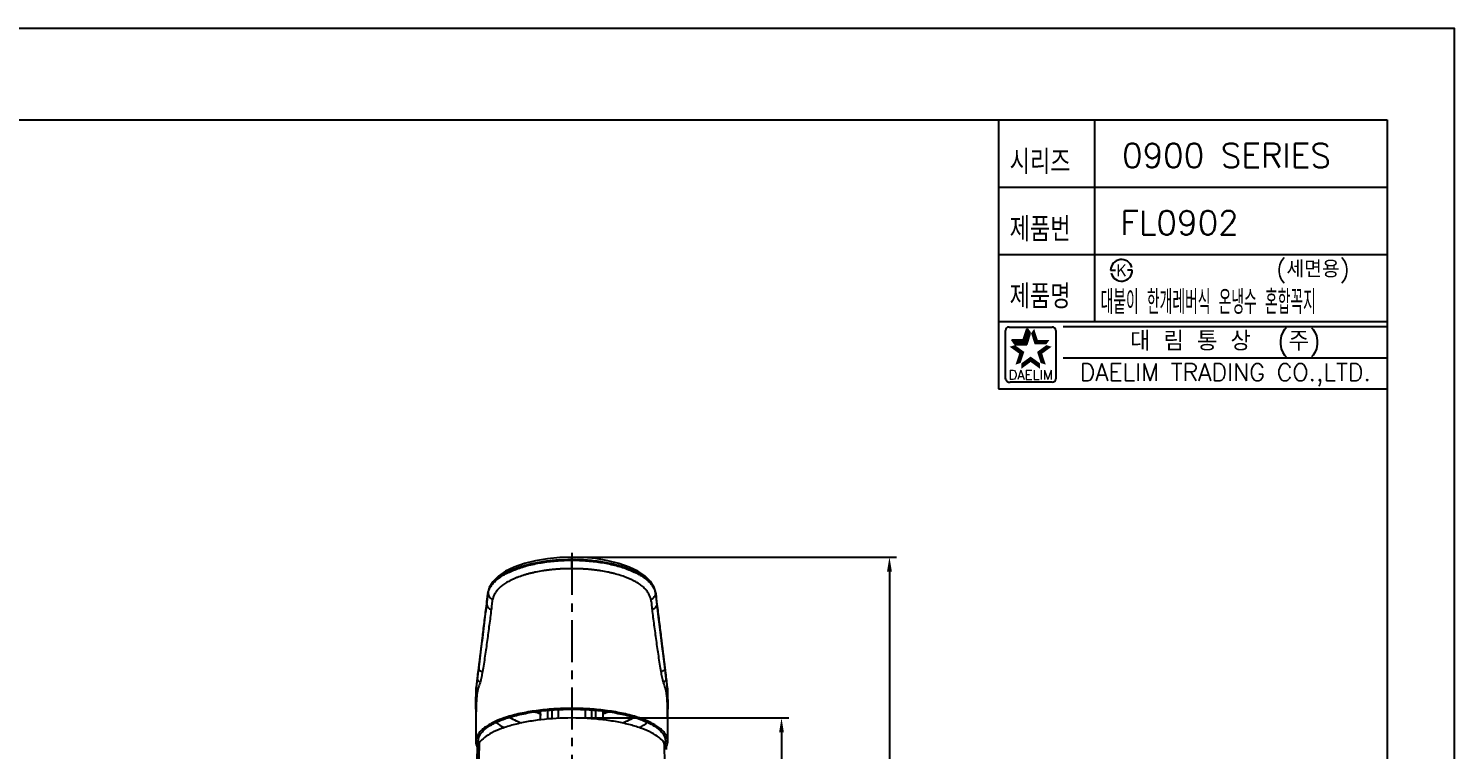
# Model space of a CAD drawing. Extents: x 33214 to 33808, y -33437 to -33017.
# Drawn here: x 33510.5 to 33807.5, y -33167.1 to -33017 of the extents above; entities that cross this region are included whole.
import ezdxf
from ezdxf.enums import TextEntityAlignment as Align

# ---------------------------------------------------------------- set-up
doc = ezdxf.new("R2010")
doc.units = 0
doc.header["$LTSCALE"] = 7
doc.header["$MEASUREMENT"] = 0
doc.linetypes.add('CENTER', pattern=[2, 1.25, -0.25, 0.25, -0.25])
doc.layers.get('0').update_dxf_attribs({"color": 2, "linetype": 'CONTINUOUS'})
for name, color, linetype in [('02___PRT_ALL_AXES', 7, 'CONTINUOUS'), ('08_ALL_FEATURES', 7, 'CONTINUOUS'), ('CL', 1, 'CENTER'), ('D', 2, 'CONTINUOUS'), ('TXT', 4, 'CONTINUOUS')]:
    doc.layers.add(name, color=color, linetype=linetype)
doc.styles.add('GHS', font='romans', dxfattribs={"bigfont": 'ghs'})
doc.styles.add('ROMANS', font='ROMANS.shx', dxfattribs={"height": 3.5})

msp = doc.modelspace()

# ---------------------------------------------------------------- linework, layer by layer
at = {"color": 7}
for p, q in [((33712.53, -33036.02), (33712.53, -33092.02)), ((33732.53, -33036.02), (33732.53, -33078.02)), ((33712.53, -33050.02), (33793.53, -33050.02)), ((33712.53, -33064.02), (33793.53, -33064.02)), ((33712.53, -33078.02), (33793.53, -33078.02)), ((33712.53, -33092.02), (33793.53, -33092.02))]:
    msp.add_line(p, q, dxfattribs=at)
at = {"color": 2, "linetype": 'Continuous'}
for p, q in [((33714.75, -33079.14), (33723.75, -33079.14)), ((33726.03, -33079.02), (33793.53, -33079.02)), ((33714, -33089.89), (33714, -33079.89)), ((33724.5, -33079.89), (33724.5, -33089.89)), ((33726.03, -33085.52), (33793.53, -33085.52)), ((33723.75, -33090.64), (33715, -33090.64))]:
    msp.add_line(p, q, dxfattribs=at)
at = {"color": 2}
for p, q in [((33717.76, -33081.84), (33718.51, -33079.53)), ((33719.18, -33080.45), (33718.51, -33079.53)), ((33716.01, -33082.76), (33715.34, -33081.84)), ((33715.34, -33081.84), (33717.76, -33081.84)), ((33716.01, -33082.76), (33718.43, -33082.76)), ((33718.43, -33082.76), (33719.18, -33080.45))]:
    msp.add_line(p, q, dxfattribs=at)
at = {"linetype": 'Continuous'}
msp.add_lwpolyline([(33213.53, -33437.02), (33807.53, -33437.02), (33807.53, -33017.02), (33213.53, -33017.02)], close=True, dxfattribs=at)
at = {"color": 2, "linetype": 'Continuous'}
for centre, radius, start, end in [((33714.75, -33079.89), 0.75, 90, 180), ((33723.75, -33079.89), 0.75, 0, 90), ((33714.88, -33089.76), 0.884, 188.1301, 278.1301), ((33723.75, -33089.89), 0.75, 270, 0)]:
    msp.add_arc(centre, radius, start, end, dxfattribs=at)
at = {"color": 2}
for points in [[(33717.76, -33081.84), (33718.43, -33082.76), (33718.51, -33079.53), (33719.18, -33080.45)], [(33719.99, -33079.53), (33719.33, -33080.45), (33720.74, -33081.84), (33720.08, -33082.76)], [(33715.34, -33081.84), (33716.01, -33082.76), (33717.76, -33081.84), (33718.43, -33082.76)], [(33720.74, -33081.84), (33720.08, -33082.76), (33723.17, -33081.84), (33722.5, -33082.76)], [(33716.85, -33084.67), (33717.92, -33084.32), (33714.88, -33083.25), (33715.96, -33082.9)], [(33716.1, -33086.98), (33717.17, -33086.63), (33716.85, -33084.67), (33717.92, -33084.32)], [(33719.25, -33086.42), (33719.25, -33085.29), (33717.29, -33087.85), (33717.29, -33086.71)], [(33721.22, -33087.85), (33721.22, -33086.71), (33719.25, -33086.42), (33719.25, -33085.29)], [(33723.62, -33083.25), (33722.55, -33082.9), (33721.66, -33084.67), (33720.59, -33084.32)], [(33721.66, -33084.67), (33720.59, -33084.32), (33722.41, -33086.98), (33721.33, -33086.63)]]:
    msp.add_solid(points, dxfattribs=at)
at = {"layer": '02___PRT_ALL_AXES', "color": 7, "linetype": 'Continuous'}
for points, knots in [([(33604.22, -33164.9), (33604.26, -33164.69), (33604.42, -33164.25), (33604.81, -33163.63), (33605.36, -33163.03), (33606.08, -33162.45), (33606.95, -33161.9), (33607.96, -33161.38), (33609.11, -33160.9), (33610.87, -33160.28), (33613.35, -33159.64), (33616.59, -33159.09), (33620.07, -33158.75), (33622.46, -33158.68), (33623.68, -33158.68)], [0, 0, 0, 0, 0.030747, 0.064488, 0.102385, 0.145144, 0.193113, 0.24638, 0.304852, 0.368292, 0.508603, 0.663749, 0.82922, 1, 1, 1, 1]), ([(33623.68, -33158.68), (33624.89, -33158.68), (33627.29, -33158.75), (33630.77, -33159.09), (33634.01, -33159.64), (33636.49, -33160.28), (33638.25, -33160.9), (33639.4, -33161.38), (33640.41, -33161.9), (33641.28, -33162.45), (33641.99, -33163.03), (33642.55, -33163.63), (33642.94, -33164.25), (33643.09, -33164.69), (33643.14, -33164.9)], [0, 0, 0, 0, 0.17078, 0.336251, 0.491397, 0.631708, 0.695148, 0.75362, 0.806887, 0.854856, 0.897615, 0.935512, 0.969253, 1, 1, 1, 1]), ([(33604.25, -33165.91), (33604.21, -33165.76), (33604.16, -33165.42), (33604.19, -33165.08), (33604.22, -33164.9)], [0.93531141, 0.93531141, 0.93531141, 0.93531141, 0.96551017, 1, 1, 1, 1]), ([(33643.14, -33164.9), (33643.17, -33165.08), (33643.2, -33165.42), (33643.15, -33165.76), (33643.11, -33165.91)], [0, 0, 0, 0, 0.03448983, 0.0647043, 0.0647043, 0.0647043, 0.0647043])]:
    msp.add_open_spline(points, degree=3, knots=knots, dxfattribs=at)
at = {"layer": '08_ALL_FEATURES', "color": 7, "linetype": 'Continuous'}
for p, q in [((33623.68, -33129.44), (33623.68, -33127.03)), ((33606.21, -33134.47), (33605.31, -33141.65)), ((33606.2, -33134.54), (33606.21, -33134.47)), ((33606.2, -33134.54), (33606.2, -33134.73)), ((33606.21, -33134.47), (33606.21, -33134.47)), ((33606.21, -33134.73), (33606.23, -33134.58)), ((33641.13, -33134.58), (33641.15, -33134.73)), ((33642.04, -33141.64), (33641.15, -33134.47)), ((33641.16, -33134.54), (33641.15, -33134.47)), ((33641.16, -33134.54), (33641.16, -33134.73)), ((33605.31, -33141.65), (33603.75, -33154.19)), ((33643.61, -33154.19), (33642.04, -33141.64)), ((33603.68, -33155.08), (33603.68, -33159.11)), ((33603.75, -33154.19), (33603.74, -33154.28)), ((33603.74, -33154.28), (33603.75, -33154.2)), ((33603.74, -33154.28), (33603.74, -33155.74)), ((33603.75, -33154.2), (33603.75, -33154.19)), ((33643.61, -33154.28), (33643.6, -33154.19)), ((33643.6, -33154.19), (33643.6, -33154.19)), ((33643.67, -33154.73), (33643.61, -33154.19)), ((33643.61, -33154.28), (33643.61, -33154.19)), ((33643.61, -33154.28), (33643.61, -33155.74)), ((33643.68, -33155.08), (33643.67, -33154.73)), ((33643.67, -33165), (33643.68, -33155.08)), ((33603.68, -33159.11), (33603.68, -33165)), ((33617.18, -33160.88), (33617.18, -33158.87)), ((33617.18, -33160.88), (33617.18, -33159.07)), ((33618.69, -33160.73), (33618.69, -33158.92)), ((33619.52, -33158.85), (33619.52, -33160.66)), ((33620.84, -33158.75), (33620.84, -33160.58)), ((33626.52, -33160.58), (33626.52, -33158.75)), ((33627.84, -33160.66), (33627.84, -33158.85)), ((33628.67, -33160.73), (33628.67, -33158.92)), ((33630.18, -33160.88), (33630.18, -33158.87)), ((33630.18, -33160.88), (33630.18, -33159.07)), ((33603.68, -33162.96), (33603.68, -33162.96)), ((33603.71, -33162.67), (33603.71, -33162.96)), ((33603.95, -33167.05), (33603.79, -33172.42))]:
    msp.add_line(p, q, dxfattribs=at)
for points in [[(33623.68, -33127.03), (33621.19, -33127.1), (33618.61, -33127.36), (33616.12, -33127.77), (33613.81, -33128.36), (33611.71, -33129.1), (33609.88, -33129.98), (33608.38, -33131), (33607.24, -33132.14), (33606.5, -33133.36), (33606.21, -33134.47)], [(33641.15, -33134.47), (33640.84, -33133.33), (33640.09, -33132.11), (33638.95, -33130.98), (33637.44, -33129.97), (33635.61, -33129.09), (33633.51, -33128.35), (33631.2, -33127.77), (33628.72, -33127.35), (33626.14, -33127.1), (33623.68, -33127.03)], [(33603.75, -33154.2), (33603.7, -33154.63), (33603.68, -33155.08)], [(33616.92, -33159.24), (33616.9, -33159.22), (33616.94, -33159.26), (33617.05, -33159.43), (33617.15, -33159.71), (33617.18, -33159.98)], [(33630.18, -33159.98), (33630.21, -33159.71), (33630.31, -33159.43), (33630.42, -33159.26), (33630.46, -33159.22)]]:
    msp.add_lwpolyline(points, dxfattribs=at)
for centre, radius, start, end in [((33609.22, -33134.89), 3.04, 172.2559, 173.49), ((33609.2, -33135.02), 3, 169.8141, 171.5157), ((33638.16, -33135.02), 3, 8.4845, 10.2485), ((33638.01, -33134.92), 3.17, 6.8687, 8.1279), ((33635.78, -33157.38), 32.08, 176.848, 177.0706), ((33671.12, -33159.04), 67.46, 175.868, 177.0866), ((33576.82, -33159.01), 66.88, 2.9077, 4.1369), ((33611.31, -33157.39), 32.35, 2.9264, 3.1471), ((33605.61, -33162.96), 1.93, 171.1446, 179.877), ((34301.53, -33163.6), 697.83, 179.94719, 180.11508), ((33641.67, -33165.41), 2.01, 347.3839, 352.0447)]:
    msp.add_arc(centre, radius, start, end, dxfattribs=at)
for points, knots in [([(33623.68, -33127.55), (33622.58, -33127.55), (33620.41, -33127.64), (33617.26, -33128.02), (33614.34, -33128.63), (33612.11, -33129.35), (33610.53, -33130.03), (33609.5, -33130.57), (33608.6, -33131.15), (33607.83, -33131.77), (33607.19, -33132.41), (33606.7, -33133.08), (33606.36, -33133.76), (33606.24, -33134.24), (33606.21, -33134.48)], [0, 0, 0, 0, 0.165643, 0.326427, 0.477665, 0.615451, 0.678367, 0.736859, 0.790743, 0.840093, 0.885145, 0.926315, 0.964269, 1, 1, 1, 1]), ([(33606.25, -33134.49), (33606.29, -33134.26), (33606.43, -33133.78), (33606.8, -33133.1), (33607.31, -33132.44), (33607.96, -33131.81), (33608.74, -33131.21), (33609.66, -33130.64), (33610.69, -33130.11), (33612.26, -33129.44), (33614.47, -33128.74), (33617.36, -33128.13), (33620.46, -33127.76), (33622.6, -33127.68), (33623.68, -33127.68)], [0, 0, 0, 0, 0.036056, 0.074567, 0.116384, 0.162083, 0.212032, 0.266396, 0.325139, 0.388097, 0.525567, 0.676092, 0.835716, 1, 1, 1, 1]), ([(33623.68, -33129.44), (33623.62, -33129.44), (33623.49, -33129.44), (33623.23, -33129.44), (33622.77, -33129.45), (33622.13, -33129.46), (33621.48, -33129.49), (33620.97, -33129.52), (33620.59, -33129.55), (33620.27, -33129.57), (33620.01, -33129.59), (33619.76, -33129.61), (33619.45, -33129.65), (33619.07, -33129.69), (33618.7, -33129.73), (33618.21, -33129.8), (33617.37, -33129.92), (33616.43, -33130.1), (33615.5, -33130.3), (33614.84, -33130.46), (33614.19, -33130.64), (33613.37, -33130.89), (33612.58, -33131.16), (33611.83, -33131.47), (33611.14, -33131.77), (33610.34, -33132.18), (33609.61, -33132.63), (33609.09, -33133.02), (33608.74, -33133.31), (33608.43, -33133.6), (33608.07, -33134), (33607.7, -33134.52), (33607.38, -33135.17), (33607.24, -33135.62), (33607.18, -33135.84)], [0, 0, 0, 0, 0.010398, 0.020794, 0.041573, 0.083048, 0.124353, 0.144923, 0.165418, 0.18585, 0.196047, 0.206202, 0.226411, 0.246552, 0.266578, 0.286468, 0.325866, 0.402753, 0.440168, 0.476771, 0.512561, 0.547442, 0.614361, 0.646286, 0.67719, 0.735646, 0.789618, 0.814845, 0.838955, 0.861948, 0.883856, 0.924916, 0.963291, 1, 1, 1, 1]), ([(33641.15, -33134.47), (33641.11, -33134.24), (33640.99, -33133.76), (33640.65, -33133.07), (33640.16, -33132.41), (33639.53, -33131.76), (33638.76, -33131.15), (33637.85, -33130.57), (33636.82, -33130.03), (33635.24, -33129.35), (33633.01, -33128.63), (33630.09, -33128.01), (33626.94, -33127.64), (33624.78, -33127.55), (33623.68, -33127.55)], [0, 0, 0, 0, 0.035743, 0.073681, 0.114832, 0.1599, 0.209289, 0.263212, 0.32172, 0.384631, 0.522372, 0.673594, 0.834389, 1, 1, 1, 1]), ([(33623.68, -33127.68), (33624.76, -33127.67), (33626.89, -33127.76), (33630, -33128.13), (33632.89, -33128.73), (33635.1, -33129.44), (33636.67, -33130.11), (33637.7, -33130.64), (33638.61, -33131.21), (33639.4, -33131.81), (33640.05, -33132.44), (33640.56, -33133.1), (33640.92, -33133.78), (33641.07, -33134.25), (33641.11, -33134.49)], [0, 0, 0, 0, 0.164251, 0.323841, 0.474428, 0.611914, 0.674834, 0.733554, 0.787932, 0.837894, 0.883599, 0.925423, 0.963941, 1, 1, 1, 1]), ([(33640.17, -33135.84), (33640.12, -33135.62), (33639.98, -33135.17), (33639.66, -33134.52), (33639.29, -33134), (33638.93, -33133.6), (33638.61, -33133.31), (33638.27, -33133.02), (33637.75, -33132.63), (33636.69, -33131.97), (33635.31, -33131.34), (33633.78, -33130.81), (33632.73, -33130.51), (33631.86, -33130.3), (33630.93, -33130.1), (33629.99, -33129.93), (33629.15, -33129.8), (33628.66, -33129.74), (33628.29, -33129.69), (33627.98, -33129.66), (33627.73, -33129.63), (33627.54, -33129.61), (33627.35, -33129.59), (33627.16, -33129.58), (33626.97, -33129.56), (33626.78, -33129.54), (33626.59, -33129.52), (33626.39, -33129.52), (33626.2, -33129.51), (33626.01, -33129.5), (33625.82, -33129.49), (33625.56, -33129.47), (33625.24, -33129.46), (33624.85, -33129.45), (33624.46, -33129.44), (33624.13, -33129.44), (33623.88, -33129.44), (33623.75, -33129.44), (33623.68, -33129.44)], [0, 0, 0, 0, 0.036715, 0.075093, 0.116171, 0.138086, 0.161077, 0.185183, 0.210415, 0.264356, 0.38554, 0.452467, 0.523165, 0.559811, 0.597216, 0.674141, 0.713515, 0.733415, 0.753429, 0.773563, 0.783658, 0.793775, 0.803933, 0.814127, 0.824321, 0.834512, 0.84474, 0.855025, 0.865326, 0.87562, 0.885925, 0.896245, 0.916929, 0.937656, 0.958417, 0.979202, 0.9896, 1, 1, 1, 1]), ([(33606.2, -33134.54), (33606, -33136.18), (33605.69, -33138.64), (33605.29, -33141.91), (33604.98, -33144.37), (33604.67, -33146.83), (33604.37, -33149.28), (33604.06, -33151.74), (33603.86, -33153.38), (33603.75, -33154.19)], [0, 0, 0, 0, 0.250007, 0.375018, 0.50003, 0.625054, 0.75008, 0.875067, 1, 1, 1, 1]), ([(33606.23, -33134.58), (33606.23, -33134.71), (33606.3, -33134.98), (33606.51, -33135.34), (33606.81, -33135.65), (33607.05, -33135.8), (33607.18, -33135.84)], [0, 0, 0, 0, 0.231919, 0.489784, 0.752864, 1, 1, 1, 1]), ([(33607.18, -33135.84), (33607.1, -33136.19), (33607, -33136.9), (33606.94, -33137.61), (33606.9, -33137.96)], [0, 0, 0, 0, 0.500572, 1, 1, 1, 1]), ([(33641.13, -33134.58), (33641.13, -33134.71), (33641.06, -33134.98), (33640.85, -33135.34), (33640.55, -33135.65), (33640.3, -33135.8), (33640.17, -33135.84)], [0, 0, 0, 0, 0.231916, 0.489824, 0.752912, 1, 1, 1, 1]), ([(33640.46, -33137.96), (33640.42, -33137.61), (33640.36, -33136.9), (33640.26, -33136.19), (33640.18, -33135.84)], [0, 0, 0, 0, 0.499416, 1, 1, 1, 1]), ([(33643.6, -33154.19), (33643.49, -33153.37), (33643.29, -33151.73), (33642.99, -33149.28), (33642.68, -33146.82), (33642.38, -33144.37), (33642.07, -33141.91), (33641.66, -33138.64), (33641.36, -33136.18), (33641.16, -33134.54)], [0, 0, 0, 0, 0.124933, 0.24992, 0.374946, 0.499971, 0.624983, 0.749994, 1, 1, 1, 1]), ([(33604.29, -33150.12), (33604.57, -33147.9), (33604.98, -33144.57), (33605.53, -33140.13), (33605.81, -33137.91), (33605.95, -33136.8)], [0, 0, 0, 0, 0.499944, 0.749953, 1, 1, 1, 1]), ([(33606.9, -33137.96), (33606.77, -33139.03), (33606.56, -33140.63), (33606.27, -33142.78), (33606.05, -33144.39), (33605.83, -33146.02), (33605.51, -33148.2), (33605.25, -33149.84), (33605.07, -33150.93)], [0, 0, 0, 0, 0.246469, 0.370423, 0.49511, 0.62054, 0.746749, 1, 1, 1, 1]), ([(33605.95, -33136.8), (33605.95, -33136.92), (33606.01, -33137.17), (33606.23, -33137.51), (33606.53, -33137.79), (33606.77, -33137.92), (33606.9, -33137.96)], [0, 0, 0, 0, 0.23227, 0.48582, 0.747844, 1, 1, 1, 1]), ([(33641.41, -33136.8), (33641.41, -33136.92), (33641.34, -33137.17), (33641.13, -33137.51), (33640.83, -33137.79), (33640.59, -33137.92), (33640.46, -33137.96)], [0, 0, 0, 0, 0.232231, 0.485833, 0.747891, 1, 1, 1, 1]), ([(33642.29, -33150.93), (33642.11, -33149.84), (33641.77, -33147.66), (33641.38, -33144.94), (33641.08, -33142.78), (33640.8, -33140.63), (33640.59, -33139.03), (33640.46, -33137.96)], [0, 0, 0, 0, 0.253152, 0.50491, 0.629643, 0.753536, 1, 1, 1, 1]), ([(33641.41, -33136.8), (33641.55, -33137.91), (33641.83, -33140.13), (33642.38, -33144.57), (33642.79, -33147.9), (33643.07, -33150.12)], [0, 0, 0, 0, 0.250036, 0.500035, 1, 1, 1, 1]), ([(33604.01, -33152.34), (33604.03, -33152.15), (33604.13, -33151.41), (33604.22, -33150.67), (33604.29, -33150.12)], [0, 0, 0, 0, 0.252799, 1, 1, 1, 1]), ([(33604.29, -33150.12), (33604.29, -33150.19), (33604.29, -33150.3), (33604.32, -33150.46), (33604.38, -33150.56), (33604.46, -33150.63), (33604.57, -33150.68), (33604.71, -33150.73), (33604.88, -33150.81), (33605, -33150.89), (33605.07, -33150.93)], [0, 0, 0, 0, 0.16709, 0.283694, 0.370313, 0.451139, 0.54513, 0.662628, 0.811284, 1, 1, 1, 1]), ([(33605.07, -33150.93), (33605.01, -33151.3), (33604.88, -33152.05), (33604.7, -33152.79), (33604.57, -33153.16)], [0, 0, 0, 0, 0.487896, 1, 1, 1, 1]), ([(33643.07, -33150.12), (33643.07, -33150.19), (33643.07, -33150.3), (33643.04, -33150.46), (33642.98, -33150.56), (33642.9, -33150.63), (33642.78, -33150.68), (33642.65, -33150.73), (33642.48, -33150.81), (33642.36, -33150.89), (33642.29, -33150.93)], [0, 0, 0, 0, 0.166782, 0.28328, 0.36992, 0.450825, 0.544914, 0.662522, 0.81127, 1, 1, 1, 1]), ([(33642.79, -33153.17), (33642.66, -33152.79), (33642.48, -33152.05), (33642.35, -33151.3), (33642.29, -33150.93)], [0, 0, 0, 0, 0.511831, 1, 1, 1, 1]), ([(33643.07, -33150.12), (33643.09, -33150.3), (33643.19, -33151.04), (33643.28, -33151.78), (33643.35, -33152.34)], [0, 0, 0, 0, 0.248832, 1, 1, 1, 1]), ([(33603.84, -33154.18), (33603.85, -33154), (33603.9, -33153.38), (33603.96, -33152.77), (33604.01, -33152.34)], [0, 0, 0, 0, 0.298139, 1, 1, 1, 1]), ([(33604.57, -33153.17), (33604.51, -33153.36), (33604.41, -33153.64), (33604.28, -33154.02), (33604.18, -33154.3), (33604.09, -33154.6), (33603.99, -33155.06), (33603.93, -33155.43), (33603.9, -33155.69)], [0, 0, 0, 0, 0.230129, 0.344018, 0.457713, 0.575133, 0.701811, 1, 1, 1, 1]), ([(33604.01, -33152.34), (33604.01, -33152.41), (33604.01, -33152.5), (33604.03, -33152.62), (33604.05, -33152.68), (33604.08, -33152.75), (33604.16, -33152.78), (33604.24, -33152.81), (33604.34, -33152.87), (33604.46, -33152.99), (33604.53, -33153.1), (33604.57, -33153.16)], [0, 0, 0, 0, 0.197654, 0.26551, 0.317715, 0.39228, 0.457925, 0.536623, 0.640235, 0.786511, 1, 1, 1, 1]), ([(33643.35, -33152.34), (33643.35, -33152.41), (33643.34, -33152.5), (33643.33, -33152.62), (33643.31, -33152.68), (33643.27, -33152.75), (33643.2, -33152.78), (33643.12, -33152.81), (33643.02, -33152.87), (33642.9, -33152.99), (33642.83, -33153.1), (33642.79, -33153.17)], [0, 0, 0, 0, 0.197701, 0.265582, 0.317809, 0.392406, 0.458052, 0.536737, 0.640327, 0.786569, 1, 1, 1, 1]), ([(33643.45, -33155.69), (33643.42, -33155.43), (33643.37, -33155.06), (33643.27, -33154.6), (33643.18, -33154.3), (33643.08, -33154.02), (33642.95, -33153.64), (33642.85, -33153.36), (33642.79, -33153.17)], [0, 0, 0, 0, 0.298315, 0.424963, 0.542379, 0.656058, 0.769914, 1, 1, 1, 1]), ([(33643.35, -33152.34), (33643.36, -33152.46), (33643.43, -33153.08), (33643.48, -33153.69), (33643.52, -33154.18)], [0, 0, 0, 0, 0.205905, 1, 1, 1, 1]), ([(33603.74, -33154.28), (33603.73, -33154.34), (33603.7, -33154.61), (33603.68, -33154.88), (33603.68, -33155.08)], [0, 0, 0, 0, 0.249143, 1, 1, 1, 1]), ([(33603.68, -33158.67), (33603.68, -33158.41), (33603.68, -33157.44), (33603.71, -33156.46), (33603.74, -33155.74)], [0, 0, 0, 0, 0.260808, 1, 1, 1, 1]), ([(33603.9, -33155.69), (33603.88, -33155.93), (33603.83, -33156.43), (33603.77, -33157.54), (33603.72, -33159.03), (33603.71, -33160.85), (33603.71, -33162.07), (33603.71, -33162.67)], [0, 0, 0, 0, 0.102405, 0.21883, 0.476377, 0.742946, 1, 1, 1, 1]), ([(33603.75, -33155.61), (33603.75, -33155.63), (33603.75, -33155.66), (33603.76, -33155.69), (33603.76, -33155.71), (33603.76, -33155.71), (33603.77, -33155.71), (33603.77, -33155.71), (33603.78, -33155.7), (33603.78, -33155.69), (33603.79, -33155.66), (33603.8, -33155.64), (33603.81, -33155.6), (33603.82, -33155.57), (33603.83, -33155.55), (33603.84, -33155.54), (33603.84, -33155.53), (33603.85, -33155.53), (33603.86, -33155.52), (33603.87, -33155.54), (33603.88, -33155.57), (33603.89, -33155.62), (33603.9, -33155.66), (33603.9, -33155.69)], [0, 0, 0, 0, 0.110124, 0.174748, 0.192672, 0.203164, 0.21067, 0.221518, 0.237529, 0.258489, 0.312539, 0.37744, 0.446503, 0.513019, 0.570501, 0.594045, 0.61342, 0.628662, 0.641189, 0.673043, 0.736273, 0.842528, 1, 1, 1, 1]), ([(33643.61, -33155.61), (33643.61, -33155.63), (33643.61, -33155.66), (33643.6, -33155.69), (33643.6, -33155.71), (33643.59, -33155.71), (33643.59, -33155.71), (33643.58, -33155.71), (33643.58, -33155.7), (33643.57, -33155.69), (33643.57, -33155.66), (33643.56, -33155.64), (33643.55, -33155.61), (33643.54, -33155.58), (33643.53, -33155.55), (33643.52, -33155.54), (33643.52, -33155.53), (33643.51, -33155.53), (33643.5, -33155.52), (33643.49, -33155.54), (33643.48, -33155.57), (33643.46, -33155.62), (33643.46, -33155.66), (33643.45, -33155.69)], [0, 0, 0, 0, 0.110198, 0.174903, 0.19287, 0.203404, 0.210929, 0.221765, 0.237755, 0.258691, 0.31269, 0.377548, 0.446576, 0.513073, 0.570555, 0.594109, 0.613503, 0.628773, 0.641335, 0.673225, 0.736433, 0.842626, 1, 1, 1, 1]), ([(33643.62, -33158.66), (33643.61, -33158.13), (33643.58, -33157.35), (33643.52, -33156.36), (33643.48, -33155.9), (33643.45, -33155.69)], [0, 0, 0, 0, 0.540234, 0.784005, 1, 1, 1, 1]), ([(33643.68, -33155.08), (33643.68, -33155.01), (33643.67, -33154.74), (33643.64, -33154.47), (33643.61, -33154.28)], [0, 0, 0, 0, 0.250973, 1, 1, 1, 1]), ([(33643.62, -33155.74), (33643.64, -33156.21), (33643.67, -33157.18), (33643.68, -33158.16), (33643.68, -33158.66)], [0, 0, 0, 0, 0.483717, 1, 1, 1, 1]), ([(33643.65, -33165), (33643.62, -33164.79), (33643.47, -33164.34), (33643.09, -33163.7), (33642.53, -33163.07), (33641.81, -33162.47), (33640.93, -33161.89), (33639.91, -33161.34), (33638.73, -33160.83), (33637.43, -33160.36), (33635.99, -33159.94), (33633.87, -33159.43), (33631.02, -33158.95), (33627.41, -33158.59), (33623.68, -33158.46), (33619.95, -33158.59), (33616.34, -33158.95), (33613.48, -33159.43), (33611.37, -33159.94), (33609.93, -33160.36), (33608.62, -33160.83), (33607.45, -33161.34), (33606.43, -33161.89), (33605.55, -33162.47), (33604.83, -33163.07), (33604.27, -33163.7), (33603.89, -33164.34), (33603.74, -33164.79), (33603.71, -33165)], [0, 0, 0, 0, 0.01511, 0.031795, 0.050604, 0.071842, 0.095655, 0.122093, 0.15115, 0.182781, 0.216866, 0.253151, 0.331133, 0.414275, 0.5, 0.585725, 0.668867, 0.746849, 0.783134, 0.817219, 0.84885, 0.877907, 0.904345, 0.928158, 0.949396, 0.968205, 0.98489, 1, 1, 1, 1]), ([(33617.11, -33159.63), (33616.92, -33159.58), (33616.56, -33159.47), (33616.21, -33159.32), (33616.05, -33159.23)], [0, 0, 0, 0, 0.528022, 1, 1, 1, 1]), ([(33617.18, -33159.98), (33617.18, -33159.83), (33617.13, -33159.52), (33617.01, -33159.24), (33616.93, -33159.11)], [0, 0, 0, 0, 0.49673, 1, 1, 1, 1]), ([(33630.18, -33159.98), (33630.18, -33159.83), (33630.22, -33159.52), (33630.35, -33159.24), (33630.43, -33159.11)], [0, 0, 0, 0, 0.49673, 1, 1, 1, 1]), ([(33631.3, -33159.23), (33631.15, -33159.32), (33630.8, -33159.47), (33630.44, -33159.58), (33630.25, -33159.63)], [0, 0, 0, 0, 0.471978, 1, 1, 1, 1]), ([(33643.65, -33165), (33643.65, -33164.49), (33643.65, -33163.46), (33643.65, -33161.89), (33643.65, -33160.29), (33643.64, -33159.21), (33643.62, -33158.66)], [0, 0, 0, 0, 0.243722, 0.487736, 0.741262, 1, 1, 1, 1]), ([(33623.68, -33160.51), (33621.52, -33160.51), (33618.35, -33160.68), (33614.29, -33161.28), (33611.56, -33161.89), (33609.15, -33162.64), (33607.13, -33163.5), (33605.54, -33164.47), (33604.72, -33165.25), (33604.41, -33165.65)], [0, 0, 0, 0, 0.316905, 0.465798, 0.603629, 0.727535, 0.835374, 0.926037, 1, 1, 1, 1]), ([(33610.72, -33160.39), (33611.15, -33160.64), (33611.97, -33161.05), (33612.82, -33161.39), (33613.21, -33161.53)], [0, 0, 0, 0, 0.2197568, 0.400314, 0.400314, 0.400314, 0.400314]), ([(33642.94, -33165.65), (33642.64, -33165.25), (33641.81, -33164.47), (33640.22, -33163.5), (33638.2, -33162.64), (33635.8, -33161.89), (33633.07, -33161.28), (33629.01, -33160.68), (33625.83, -33160.51), (33623.68, -33160.51)], [0, 0, 0, 0, 0.073963, 0.164626, 0.272465, 0.396371, 0.534202, 0.683095, 1, 1, 1, 1]), ([(33634.15, -33161.53), (33634.54, -33161.39), (33635.39, -33161.05), (33636.21, -33160.64), (33636.64, -33160.39)], [0.5996702, 0.5996702, 0.5996702, 0.5996702, 0.780243, 1, 1, 1, 1]), ([(33604.41, -33165.65), (33604.35, -33167.48), (33604.23, -33171.13), (33604.03, -33176.62), (33603.81, -33182.1), (33603.61, -33186.66), (33603.42, -33190.31), (33603.27, -33193.05), (33603.11, -33195.79), (33602.91, -33199.4), (33602.71, -33203.63), (33602.74, -33206.95), (33602.79, -33208.49)], [0, 0, 0, 0, 0.127953, 0.255901, 0.383846, 0.511782, 0.575742, 0.639698, 0.70366, 0.767623, 0.892643, 1, 1, 1, 1]), ([(33603.71, -33165), (33603.7, -33165.07), (33603.69, -33165.19), (33603.68, -33165.31), (33603.68, -33165.37)], [0, 0, 0, 0, 0.501002, 1, 1, 1, 1]), ([(33603.68, -33165.37), (33603.68, -33165.43), (33603.69, -33165.53), (33603.69, -33165.64), (33603.7, -33165.69)], [0, 0, 0, 0, 0.499201, 1, 1, 1, 1]), ([(33603.7, -33165.69), (33603.71, -33165.78), (33603.75, -33165.95), (33603.85, -33166.25), (33603.94, -33166.46), (33604.01, -33166.58)], [0, 0, 0, 0, 0.01660836, 0.03362135, 0.05996851, 0.05996851, 0.05996851, 0.05996851]), ([(33604.41, -33165.65), (33604.26, -33165.86), (33604.04, -33166.32), (33603.96, -33166.81), (33603.95, -33167.05)], [0, 0, 0, 0, 0.521425, 1, 1, 1, 1]), ([(33643.41, -33167.06), (33643.4, -33166.82), (33643.32, -33166.32), (33643.1, -33165.86), (33642.94, -33165.65)], [0, 0, 0, 0, 0.478573, 1, 1, 1, 1]), ([(33644.57, -33208.49), (33644.61, -33206.95), (33644.65, -33203.63), (33644.44, -33199.4), (33644.25, -33195.79), (33644.09, -33193.05), (33643.93, -33190.31), (33643.74, -33186.66), (33643.55, -33182.1), (33643.33, -33176.62), (33643.13, -33171.13), (33643, -33167.48), (33642.94, -33165.65)], [0, 0, 0, 0, 0.107359, 0.232374, 0.296339, 0.360302, 0.42426, 0.488218, 0.616153, 0.744101, 0.872047, 1, 1, 1, 1]), ([(33643.35, -33166.58), (33643.39, -33166.51), (33643.51, -33166.27), (33643.59, -33166.02), (33643.63, -33165.85)], [0.94994157, 0.94994157, 0.94994157, 0.94994157, 0.96618523, 1, 1, 1, 1]), ([(33643.67, -33165.38), (33643.67, -33165.31), (33643.67, -33165.19), (33643.66, -33165.07), (33643.65, -33165)], [0, 0, 0, 0, 0.499, 1, 1, 1, 1]), ([(33643.66, -33165.69), (33643.66, -33165.66), (33643.67, -33165.56), (33643.67, -33165.45), (33643.67, -33165.38)], [0, 0, 0, 0, 0.250887, 1, 1, 1, 1])]:
    msp.add_open_spline(points, degree=3, knots=knots, dxfattribs=at)
for points in [[(33605.95, -33136.8), (33606.03, -33136.11), (33606.11, -33135.42), (33606.21, -33134.73)], [(33641.15, -33134.73), (33641.25, -33135.42), (33641.32, -33136.11), (33641.41, -33136.8)], [(33607.88, -33161.44), (33608.42, -33161.85), (33609, -33162.2), (33609.61, -33162.52)], [(33637.75, -33162.52), (33638.35, -33162.2), (33638.94, -33161.85), (33639.48, -33161.44)]]:
    msp.add_open_spline(points, degree=3, dxfattribs=at)
at = {"layer": 'CL'}
msp.add_line((33623.67, -33126.15), (33623.67, -33289.39), dxfattribs=at)
at = {"layer": 'D'}
for p, q in [((33735.91, -33067.34), (33736.41, -33067.34)), ((33736.41, -33067.34), (33736.91, -33067.34)), ((33739.91, -33067.34), (33739.41, -33067.34)), ((33740.41, -33067.34), (33739.91, -33067.34)), ((33624.68, -33127.03), (33691.34, -33127.03)), ((33689.84, -33130.03), (33689.84, -33285.39)), ((33624.68, -33160.51), (33668.86, -33160.51)), ((33667.36, -33163.51), (33667.36, -33285.39))]:
    msp.add_line(p, q, dxfattribs=at)
for start, end in [(15, 180), (195, 0)]:
    msp.add_arc((33738.16, -33067.34), 2.25, start, end, dxfattribs=at)
for points in [[(33689.34, -33130.03), (33690.34, -33130.03), (33689.84, -33127.03)], [(33666.86, -33163.51), (33667.86, -33163.51), (33667.36, -33160.51)]]:
    msp.add_solid(points, dxfattribs=at)
at = {"layer": 'TXT', "color": 4}
for p, q in [((33239.53, -33036.02), (33793.53, -33036.02)), ((33793.53, -33036.02), (33793.53, -33426.02))]:
    msp.add_line(p, q, dxfattribs=at)

# ---------------------------------------------------------------- texts
at = {"color": 7, "style": 'GHS'}
for s, p in [('0900 SERIES', (33760.03, -33043.44)), ('FL0902', (33750.27, -33057.44))]:
    msp.add_text(s, height=5, dxfattribs=at).set_placement(p, align=Align.MIDDLE)
at = {"style": 'GHS'}
msp.add_text('(세면용)', height=3.5, dxfattribs=at).set_placement((33770.41, -33068.84))
at = {"style": 'GHS', "width": 0.5}
msp.add_text('대붙이 한개레버식 온냉수 혼합꼭지', height=5, dxfattribs=at).set_placement((33733.82, -33076.46))
at = {"color": 7, "linetype": 'Continuous'}
for s, height, style, p in [('대 림 통 상  (주)', 4, 'GHS', (33759.79, -33082.33)), ('DAELIM TRADING CO.,LTD.', 3.6, 'ROMANS', (33759.79, -33089.1))]:
    msp.add_text(s, height=height, dxfattribs=dict(at, style=style)).set_placement(p, align=Align.MIDDLE)
at = {"color": 2, "linetype": 'Continuous', "style": 'ROMANS'}
msp.add_text('DAELIM', height=2, dxfattribs=at).set_placement((33719.25, -33090.09), align=Align.CENTER)
at = {"layer": 'D', "style": 'GHS', "width": 0.8}
for s, p in [('시리즈', (33714.87, -33047.29)), ('제품번', (33714.87, -33061.29)), ('제품명', (33714.87, -33075.29))]:
    msp.add_text(s, height=5, dxfattribs=at).set_placement(p)
at = {"layer": 'D', "style": 'GHS'}
msp.add_text('K', height=2.39, dxfattribs=at).set_placement((33738.16, -33067.34), align=Align.MIDDLE)

doc.saveas('drawing.dxf')
